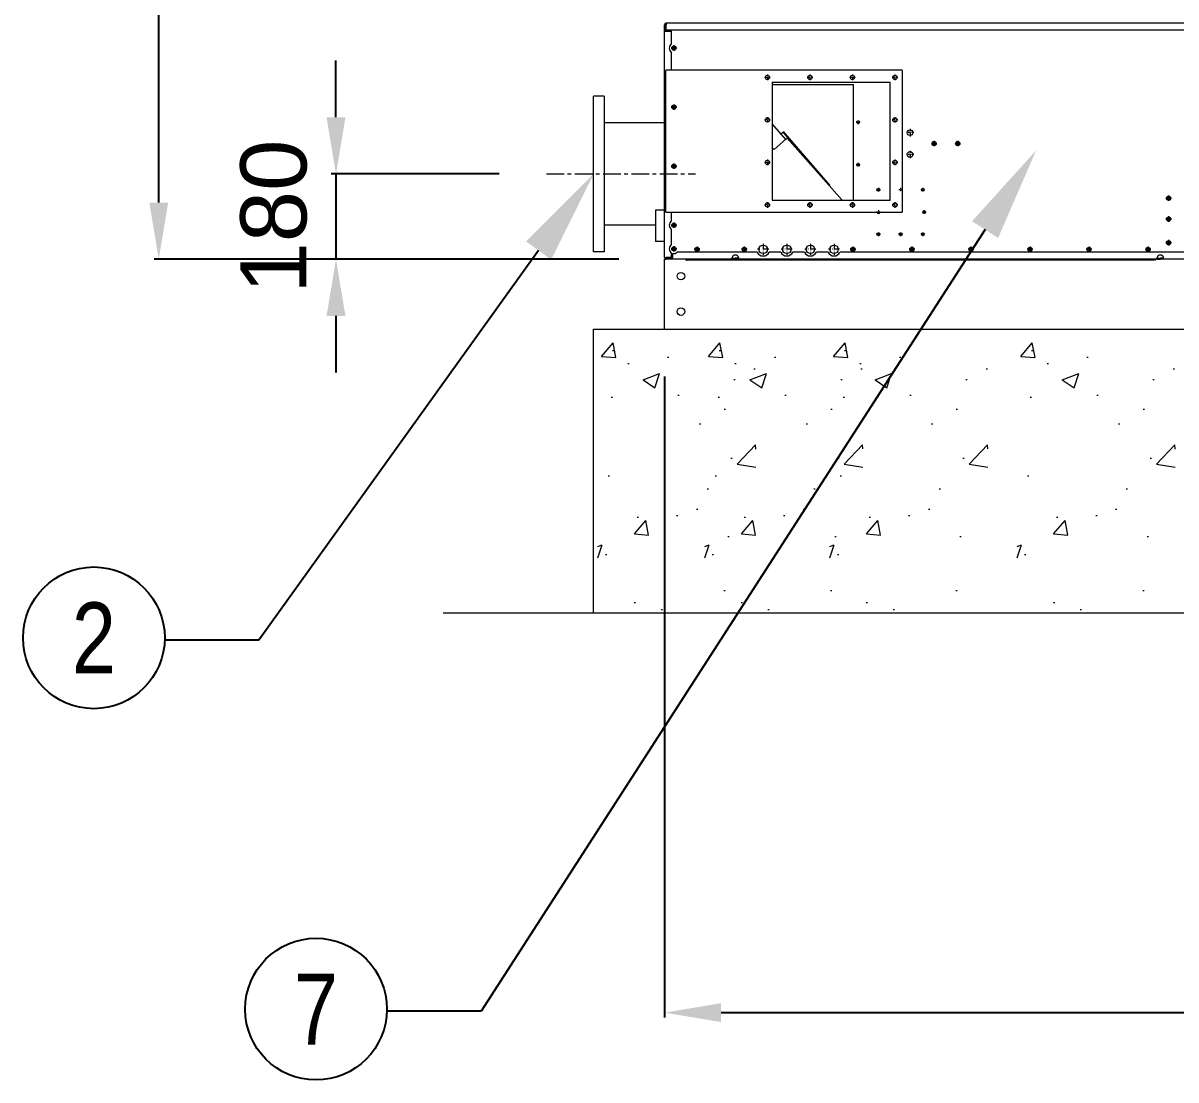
# Model space of a CAD drawing. Header units: millimetres. Extents: x 12896 to 42303, y 9438 to 30233.
# Drawn here: x 21631 to 24072, y 15283 to 17521 of the extents above; entities that cross this region are included whole.
import ezdxf
from ezdxf import colors
from ezdxf.entities.mleader import LeaderData, LeaderLine
from ezdxf.enums import TextEntityAlignment as Align
from ezdxf.math import Vec2, Vec3

# ---------------------------------------------------------------- set-up
doc = ezdxf.new("R2010")
doc.units = ezdxf.units.MM
doc.linetypes.add('CENTER', pattern=[2, 1.25, -0.25, 0.25, -0.25])
doc.linetypes.add('DASHDOT', pattern=[18.5, 12, -3, 0.5, -3])
for name, color, linetype in [('center', 1, 'CENTER'), ('냉각탑_dim', 1, 'Continuous'), ('냉각탑_text', 3, 'Continuous'), ('냉각탑_기초', 23, 'Continuous')]:
    doc.layers.add(name, color=color, linetype=linetype)
doc.styles.get("Standard").update_dxf_attribs({"font": 'arial.ttf'})
doc.dimstyles.new('1.40', dxfattribs={"dimscale": 20, "dimtxt": 1.5, "dimasz": 1, "dimexe": 0.5, "dimexo": 0.5, "dimgap": 0.5, "dimtad": 1, "dimdec": 0, "dimzin": 0, "dimdsep": 46, "dimtxsty": 'Standard', "dimcen": 0, "dimclrd": 2, "dimclre": 2, "dimclrt": 3, "dimadec": 0, "dimazin": 0, "dimtfac": 1, "dimtdec": 0, "dimtmove": 0, "dimatfit": 0, "dimfxl": 1, "dimtolj": 1, "dimtzin": 0, "dimlwd": -1, "dimlwe": -1, "dimarcsym": 0})

# ---------------------------------------------------------------- blocks, each defined once
blk = doc.blocks.new('*D178')
at = {"color": 2, "transparency": 16777216}
for p, q in [((22988.8, 16772.6), (22988.8, 15415.9)), ((28388.8, 16772.6), (28388.8, 15415.9)), ((23108.8, 15425.9), (28268.8, 15425.9))]:
    blk.add_line(p, q, dxfattribs=at)
for points in [[(23108.8, 15445.9), (23108.8, 15405.9), (22988.8, 15425.9)], [(28268.8, 15445.9), (28268.8, 15405.9), (28388.8, 15425.9)]]:
    blk.add_solid(points, dxfattribs=at)
at = {"layer": 'Defpoints', "color": 0, "transparency": 16777216}
for p in [(22988.8, 16872.6), (28388.8, 16872.6), (28388.8, 15425.9)]:
    blk.add_point(p, dxfattribs=at)
at = {"color": 3, "lineweight": 5, "transparency": 16777216, "insert": (25688.8, 15557.4), "char_height": 140, "attachment_point": 5}
blk.add_mtext('\\A1;5400', dxfattribs=at)
blk = doc.blocks.new('*D181')
at = {"color": 2, "transparency": 16777216}
for p, q in [((22293.3, 17321.4), (22293.3, 17441.4)), ((22638.7, 17201.4), (22283.3, 17201.4)), ((22293.3, 17201.4), (22293.3, 17020.9)), ((22892.3, 17020.9), (22283.3, 17020.9)), ((22293.3, 16900.9), (22293.3, 16780.9))]:
    blk.add_line(p, q, dxfattribs=at)
for points in [[(22273.3, 17321.4), (22313.3, 17321.4), (22293.3, 17201.4)], [(22273.3, 16900.9), (22313.3, 16900.9), (22293.3, 17020.9)]]:
    blk.add_solid(points, dxfattribs=at)
at = {"layer": 'Defpoints', "color": 0, "transparency": 16777216}
for p in [(22738.7, 17201.4), (22293.3, 17020.9), (22992.3, 17020.9)]:
    blk.add_point(p, dxfattribs=at)
at = {"color": 3, "lineweight": 5, "transparency": 16777216, "insert": (22161.8, 17111.2), "char_height": 140, "attachment_point": 5, "rotation": 90}
blk.add_mtext('\\A1;180', dxfattribs=at)
blk = doc.blocks.new('*D182')
at = {"color": 2, "transparency": 16777216}
for p, q in [((22652.6, 20413.9), (21908, 20413.9)), ((21918, 17140.9), (21918, 20293.9)), ((22888.8, 17020.9), (21908, 17020.9))]:
    blk.add_line(p, q, dxfattribs=at)
for points in [[(21898, 20293.9), (21938, 20293.9), (21918, 20413.9)], [(21898, 17140.9), (21938, 17140.9), (21918, 17020.9)]]:
    blk.add_solid(points, dxfattribs=at)
at = {"layer": 'Defpoints', "color": 0, "transparency": 16777216}
for p in [(21918, 20413.9), (22752.6, 20413.9), (22988.8, 17020.9)]:
    blk.add_point(p, dxfattribs=at)
at = {"color": 3, "lineweight": 5, "transparency": 16777216, "insert": (21786.5, 18717.4), "char_height": 140, "attachment_point": 5, "rotation": 90}
blk.add_mtext('\\A1;3393', dxfattribs=at)
blk = doc.blocks.new('1')
at = {"color": 7, "lineweight": 20, "ltscale": 0.3375}
for p, q in [((22988.8, 17503.9), (22988.8, 17517.4)), ((22990.8, 17517.4), (22990.8, 17503.9)), ((22992.3, 17022.9), (23005.8, 17022.9)), ((23005.8, 17020.9), (22992.3, 17020.9))]:
    blk.add_line(p, q, dxfattribs=at)
at = {"color": 7, "lineweight": 20, "ltscale": 0.05}
for p, q in [((22988.8, 17517.4), (22990.8, 17517.4)), ((22992.3, 17020.9), (22992.3, 17022.9)), ((23034.8, 17018.9), (23036.8, 17018.9)), ((23132.1, 17020.9), (23132.1, 17022.9)), ((23145.6, 17020.9), (23145.6, 17022.9)), ((24028.8, 17018.9), (24026.8, 17018.9)), ((24032.1, 17020.9), (24032.1, 17022.9)), ((24045.6, 17020.9), (24045.6, 17022.9))]:
    blk.add_line(p, q, dxfattribs=at)
at = {"color": 7, "lineweight": 20}
for p, q in [((22988.8, 17024.4), (22988.8, 17503.9)), ((25985.3, 17520.9), (22992.3, 17520.9)), ((25547.7, 17505.9), (22992.3, 17505.9)), ((23003.8, 17476.6), (23003.8, 17503.9)), ((23003.8, 17420.9), (23003.8, 17459.3)), ((22991.8, 17120.9), (22991.8, 17420.9)), ((23491.8, 17420.9), (22991.8, 17420.9)), ((23491.8, 17420.9), (23491.8, 17120.9)), ((23216.8, 17395.9), (23466.8, 17395.9)), ((23216.8, 17395.9), (23216.8, 17145.9)), ((23216.8, 17390.9), (23388.8, 17390.9)), ((23388.8, 17145.9), (23388.8, 17390.9)), ((23466.8, 17145.9), (23466.8, 17395.9)), ((22838.8, 17036.4), (22838.8, 17366.4)), ((22860.8, 17366.4), (22838.8, 17366.4)), ((22860.8, 17366.4), (22860.8, 17036.4)), ((22988.8, 17309.6), (22860.8, 17309.6)), ((23216.8, 17306.6), (23244.9, 17274.3)), ((23338.2, 17176.9), (23239.8, 17290.1)), ((23339.3, 17177.9), (23240.9, 17291.1)), ((23245.7, 17274.9), (23220.9, 17253.1)), ((23365, 17145.9), (23248.7, 17277.6)), ((23216.8, 17145.9), (23466.8, 17145.9)), ((22969.6, 17125.1), (22969.6, 17058.8)), ((22991.8, 17120.9), (23491.8, 17120.9)), ((22969.6, 17093.3), (22860.8, 17093.3)), ((23003.8, 17051.6), (23003.8, 17084.3)), ((22860.8, 17036.4), (22838.8, 17036.4)), ((23132.1, 17020.9), (23005.8, 17020.9)), ((23185.2, 17035.9), (23016, 17035.9)), ((24025.3, 17018.9), (23038.3, 17018.9)), ((24032.1, 17020.9), (23145.6, 17020.9)), ((23235.2, 17035.9), (23210.5, 17035.9)), ((23285.2, 17035.9), (23260.5, 17035.9)), ((23335.2, 17035.9), (23310.5, 17035.9)), ((25617.2, 17035.9), (23360.5, 17035.9)), ((24932.1, 17020.9), (24045.6, 17020.9))]:
    blk.add_line(p, q, dxfattribs=at)
at = {"color": 7, "lineweight": 20, "ltscale": 0.0875}
for p, q in [((22988.8, 17503.9), (22992.3, 17503.9)), ((22992.3, 17520.9), (22992.3, 17517.4)), ((22988.8, 17024.4), (22992.3, 17024.4)), ((23005.8, 17020.9), (23005.8, 17024.4))]:
    blk.add_line(p, q, dxfattribs=at)
at = {"color": 7, "lineweight": 20, "ltscale": 0.0375}
for p, q in [((22990.8, 17517.4), (22992.3, 17517.4)), ((23238.6, 17289.2), (23239.8, 17290.1)), ((23239.8, 17290.1), (23240.9, 17291.1)), ((23338.2, 17176.9), (23339.3, 17177.9)), ((22992.3, 17022.9), (22992.3, 17024.4))]:
    blk.add_line(p, q, dxfattribs=at)
at = {"color": 7, "lineweight": 20, "ltscale": 0.2875}
for p, q in [((22992.3, 17505.9), (22992.3, 17517.4)), ((22992.3, 17503.9), (23003.8, 17503.9)), ((23003.8, 17024.4), (22992.3, 17024.4))]:
    blk.add_line(p, q, dxfattribs=at)
at = {"color": 7, "linetype": 'DASHDOT', "lineweight": 20, "ltscale": 0.292499}
for p, q in [((23014.7, 17467.9), (23003, 17467.9)), ((23212.7, 17405.9), (23201, 17405.9)), ((23302.7, 17405.9), (23291, 17405.9)), ((23392.7, 17405.9), (23381, 17405.9)), ((23482.7, 17405.9), (23471, 17405.9)), ((23014.7, 17342.9), (23003, 17342.9)), ((23212.7, 17315.9), (23201, 17315.9)), ((23482.7, 17315.9), (23471, 17315.9)), ((23565.7, 17265.9), (23554, 17265.9)), ((23615.7, 17265.9), (23604, 17265.9)), ((23014.7, 17217.9), (23003, 17217.9)), ((23212.7, 17225.9), (23201, 17225.9)), ((23482.7, 17225.9), (23471, 17225.9)), ((24062.2, 17150.1), (24050.5, 17150.1)), ((23212.7, 17135.9), (23201, 17135.9)), ((23302.7, 17135.9), (23291, 17135.9)), ((23392.7, 17135.9), (23381, 17135.9)), ((23482.7, 17135.9), (23471, 17135.9)), ((23014.7, 17092.9), (23003, 17092.9)), ((24062.2, 17105.9), (24050.5, 17105.9)), ((23014.7, 17042.9), (23003, 17042.9)), ((23063.7, 17041.9), (23052, 17041.9)), ((23163.7, 17041.9), (23152, 17041.9)), ((23393.7, 17041.9), (23382, 17041.9)), ((23518.7, 17041.9), (23507, 17041.9)), ((23643.7, 17041.9), (23632, 17041.9)), ((23768.7, 17041.9), (23757, 17041.9)), ((23893.7, 17041.9), (23882, 17041.9)), ((24018.7, 17041.9), (24007, 17041.9)), ((24062.2, 17055.9), (24050.5, 17055.9))]:
    blk.add_line(p, q, dxfattribs=at)
at = {"color": 7, "linetype": 'DASHDOT', "lineweight": 20, "ltscale": 0.2925}
for p, q in [((23008.8, 17473.8), (23008.8, 17462.1)), ((23206.8, 17411.8), (23206.8, 17400.1)), ((23296.8, 17411.8), (23296.8, 17400.1)), ((23386.8, 17411.8), (23386.8, 17400.1)), ((23476.8, 17411.8), (23476.8, 17400.1)), ((23008.8, 17348.8), (23008.8, 17337.1)), ((23206.8, 17321.8), (23206.8, 17310.1)), ((23476.8, 17321.8), (23476.8, 17310.1)), ((23559.8, 17271.8), (23559.8, 17260.1)), ((23609.8, 17271.8), (23609.8, 17260.1)), ((23008.8, 17223.8), (23008.8, 17212.1)), ((23206.8, 17231.8), (23206.8, 17220.1)), ((23476.8, 17231.8), (23476.8, 17220.1)), ((23206.8, 17141.8), (23206.8, 17130.1)), ((23296.8, 17141.8), (23296.8, 17130.1)), ((23386.8, 17141.8), (23386.8, 17130.1)), ((23476.8, 17141.8), (23476.8, 17130.1)), ((24056.3, 17156), (24056.3, 17144.3)), ((23008.8, 17098.8), (23008.8, 17087.1)), ((24056.3, 17111.8), (24056.3, 17100.1)), ((23008.8, 17048.8), (23008.8, 17037.1)), ((23057.8, 17047.8), (23057.8, 17036.1)), ((23157.8, 17047.8), (23157.8, 17036.1)), ((23387.8, 17047.8), (23387.8, 17036.1)), ((23512.8, 17047.8), (23512.8, 17036.1)), ((23637.8, 17047.8), (23637.8, 17036.1)), ((23762.8, 17047.8), (23762.8, 17036.1)), ((23887.8, 17047.8), (23887.8, 17036.1)), ((24012.8, 17047.8), (24012.8, 17036.1)), ((24056.3, 17061.8), (24056.3, 17050.1))]:
    blk.add_line(p, q, dxfattribs=at)
at = {"color": 7, "linetype": 'DASHDOT', "lineweight": 20, "ltscale": 0.195001}
for p, q in [((23402.7, 17310.9), (23394.9, 17310.9)), ((23402.7, 17220.9), (23394.9, 17220.9)), ((23445.7, 17167.9), (23437.9, 17167.9)), ((23492.7, 17167.9), (23484.9, 17167.9)), ((23539.7, 17167.9), (23531.9, 17167.9)), ((24059.7, 17150.1), (24051.9, 17150.1)), ((23445.7, 17120.9), (23437.9, 17120.9)), ((23542.7, 17120.9), (23534.9, 17120.9)), ((24059.7, 17105.9), (24051.9, 17105.9)), ((23445.7, 17073.9), (23437.9, 17073.9)), ((23492.7, 17073.9), (23484.9, 17073.9)), ((23539.7, 17073.9), (23531.9, 17073.9)), ((24059.7, 17055.9), (24051.9, 17055.9))]:
    blk.add_line(p, q, dxfattribs=at)
at = {"color": 7, "linetype": 'DASHDOT', "lineweight": 20, "ltscale": 0.195}
for p, q in [((23398.8, 17314.8), (23398.8, 17307)), ((23398.8, 17224.8), (23398.8, 17217)), ((23441.8, 17171.8), (23441.8, 17164)), ((23488.8, 17171.8), (23488.8, 17164)), ((23535.8, 17171.8), (23535.8, 17164)), ((24055.8, 17154), (24055.8, 17146.2)), ((23441.8, 17124.8), (23441.8, 17117)), ((23538.8, 17124.8), (23538.8, 17117)), ((24055.8, 17109.8), (24055.8, 17102)), ((23441.8, 17077.8), (23441.8, 17070)), ((23488.8, 17077.8), (23488.8, 17070)), ((23535.8, 17077.8), (23535.8, 17070)), ((24055.8, 17059.8), (24055.8, 17052))]:
    blk.add_line(p, q, dxfattribs=at)
at = {"color": 7, "lineweight": 20, "ltscale": 0.125001}
blk.add_line((23234.9, 17285.9), (23238.6, 17289.2), dxfattribs=at)
at = {"color": 7, "linetype": 'DASHDOT', "lineweight": 20, "ltscale": 0.389996}
for p, q in [((23516.6, 17288.9), (23501, 17288.9)), ((23516.6, 17242.9), (23501, 17242.9))]:
    blk.add_line(p, q, dxfattribs=at)
at = {"color": 7, "linetype": 'DASHDOT', "lineweight": 20, "ltscale": 0.389999}
blk.add_line((23508.8, 17296.7), (23508.8, 17281.1), dxfattribs=at)
at = {"color": 7, "lineweight": 20, "ltscale": 0.1}
blk.add_line((23245.7, 17274.9), (23248.7, 17277.6), dxfattribs=at)
at = {"color": 7, "lineweight": 20, "ltscale": 0.157289}
blk.add_line((23221, 17253.1), (23216.8, 17257.8), dxfattribs=at)
at = {"color": 7, "lineweight": 20, "ltscale": 0.1554}
blk.add_line((23220.9, 17253.1), (23216.8, 17257.7), dxfattribs=at)
at = {"color": 7, "linetype": 'DASHDOT', "lineweight": 20, "ltscale": 0.39}
blk.add_line((23508.8, 17250.7), (23508.8, 17235.1), dxfattribs=at)
at = {"color": 7, "lineweight": 20, "ltscale": 0.15}
for p, q in [((23008.8, 17214.9), (23008.8, 17220.9)), ((23008.8, 17039.9), (23008.8, 17045.9))]:
    blk.add_line(p, q, dxfattribs=at)
at = {"color": 7, "lineweight": 20, "ltscale": 0.010428}
blk.add_line((23337.9, 17176.7), (23338.2, 17176.9), dxfattribs=at)
at = {"color": 7, "lineweight": 20, "ltscale": 0.479992}
for p, q in [((22988.8, 17125.1), (22969.6, 17125.1)), ((22988.8, 17058.8), (22969.6, 17058.8))]:
    blk.add_line(p, q, dxfattribs=at)
at = {"color": 7, "lineweight": 20, "ltscale": 0.483494}
blk.add_line((23003.8, 17101.6), (23003.8, 17120.9), dxfattribs=at)
at = {"color": 7, "linetype": 'DASHDOT', "lineweight": 20}
for p, q in [((23209.5, 17041.9), (23186.1, 17041.9)), ((23197.8, 17053.6), (23197.8, 17030.2)), ((23259.5, 17041.9), (23236.1, 17041.9)), ((23247.8, 17053.6), (23247.8, 17030.2)), ((23309.5, 17041.9), (23286.1, 17041.9)), ((23297.8, 17053.6), (23297.8, 17030.2)), ((23359.5, 17041.9), (23336.1, 17041.9)), ((23347.8, 17053.6), (23347.8, 17030.2))]:
    blk.add_line(p, q, dxfattribs=at)
at = {"color": 0, "lineweight": 20}
blk.add_line((22988.8, 16872.6), (22988.8, 17020.9), dxfattribs=at)
at = {"lineweight": 20}
for p, q in [((22988.8, 17020.9), (22992.3, 17020.9)), ((28388.8, 17020.9), (23488.8, 17020.9))]:
    blk.add_line(p, q, dxfattribs=at)
at = {"color": 7, "lineweight": 20, "ltscale": 0.245994}
blk.add_line((23003.8, 17024.4), (23003.8, 17034.3), dxfattribs=at)
at = {"color": 7, "lineweight": 20, "ltscale": 0.224015}
blk.add_line((23005.8, 17033.4), (23005.8, 17024.4), dxfattribs=at)
at = {"color": 7, "lineweight": 20, "ltscale": 0.050016}
for p, q in [((23034.8, 17018.9), (23034.8, 17020.9)), ((23036.8, 17018.9), (23036.8, 17020.9))]:
    blk.add_line(p, q, dxfattribs=at)
at = {"color": 7, "lineweight": 20, "ltscale": 0.049866}
for p, q in [((23038.3, 17020.9), (23038.3, 17018.9)), ((24025.3, 17020.9), (24025.3, 17018.9))]:
    blk.add_line(p, q, dxfattribs=at)
at = {"color": 7, "lineweight": 20, "ltscale": 0.169248}
for p, q in [((23132.1, 17022.9), (23138.8, 17022.9)), ((23132.1, 17020.9), (23138.8, 17020.9)), ((23145.6, 17022.9), (23138.8, 17022.9)), ((23145.6, 17020.9), (23138.8, 17020.9)), ((24032.1, 17022.9), (24038.8, 17022.9)), ((24032.1, 17020.9), (24038.8, 17020.9)), ((24045.6, 17022.9), (24038.8, 17022.9)), ((24045.6, 17020.9), (24038.8, 17020.9))]:
    blk.add_line(p, q, dxfattribs=at)
at = {"color": 7, "lineweight": 20, "ltscale": 0.050015}
for p, q in [((24026.8, 17020.9), (24026.8, 17018.9)), ((24028.8, 17020.9), (24028.8, 17018.9))]:
    blk.add_line(p, q, dxfattribs=at)
at = {"lineweight": 5}
blk.add_line((22988.8, 16872.6), (28388.8, 16872.6), dxfattribs=at)
at = {"color": 7, "lineweight": 20}
for centre, radius in [((23008.8, 17467.9), 4.5), ((23008.8, 17467.9), 3), ((23206.8, 17405.9), 4.5), ((23296.8, 17405.9), 4.5), ((23386.8, 17405.9), 4.5), ((23476.8, 17405.9), 4.5), ((23008.8, 17342.9), 4.5), ((23008.8, 17342.9), 3), ((23206.8, 17315.9), 4.5), ((23398.8, 17310.9), 3), ((23476.8, 17315.9), 4.5), ((23508.8, 17288.9), 6), ((23559.8, 17265.9), 4.5), ((23559.8, 17265.9), 3), ((23609.8, 17265.9), 4.5), ((23609.8, 17265.9), 3), ((23508.8, 17242.9), 6), ((23008.8, 17217.9), 4.5), ((23008.8, 17217.9), 3), ((23206.8, 17225.9), 4.5), ((23398.8, 17220.9), 3), ((23476.8, 17225.9), 4.5), ((23441.8, 17167.9), 3), ((23535.8, 17167.9), 3), ((23206.8, 17135.9), 4.5), ((23296.8, 17135.9), 4.5), ((23386.8, 17135.9), 4.5), ((23476.8, 17135.9), 4.5), ((24056.3, 17150.1), 4.5), ((24055.8, 17150.1), 3), ((23538.8, 17120.9), 3), ((23008.8, 17092.9), 4.5), ((23008.8, 17092.9), 3), ((24056.3, 17105.9), 4.5), ((24055.8, 17105.9), 3), ((23441.8, 17073.9), 3), ((23488.8, 17073.9), 3), ((23535.8, 17073.9), 3), ((23008.8, 17042.9), 4.5), ((23008.8, 17042.9), 3), ((23057.8, 17041.9), 4.5), ((23057.8, 17041.9), 3), ((23157.8, 17041.9), 4.5), ((23157.8, 17041.9), 3), ((23197.8, 17041.9), 9), ((23247.8, 17041.9), 9), ((23297.8, 17041.9), 9), ((23347.8, 17041.9), 9), ((23387.8, 17041.9), 4.5), ((23387.8, 17041.9), 3), ((23512.8, 17041.9), 4.5), ((23512.8, 17041.9), 3), ((23637.8, 17041.9), 4.5), ((23637.8, 17041.9), 3), ((23762.8, 17041.9), 4.5), ((23762.8, 17041.9), 3), ((23887.8, 17041.9), 4.5), ((23887.8, 17041.9), 3), ((24012.8, 17041.9), 4.5), ((24012.8, 17041.9), 3), ((24056.3, 17055.9), 4.5), ((24055.8, 17055.9), 3)]:
    blk.add_circle(centre, radius, dxfattribs=at)
at = {"lineweight": 20}
for centre in [(23023.8, 16985.1), (23023.8, 16910.1)]:
    blk.add_circle(centre, 8, dxfattribs=at)
at = {"color": 7, "lineweight": 20}
for centre, radius, start, end in [((22992.3, 17517.4), 3.5, 90, 180), ((22992.3, 17517.4), 1.5, 90, 180), ((23008.8, 17467.9), 10, 120, 240), ((23488.8, 17167.9), 3, 359.7382, 0.2618), ((23441.8, 17120.9), 3, 180, 0), ((23008.8, 17092.9), 10, 120, 240), ((23008.8, 17042.9), 10, 120, 240), ((22992.3, 17024.4), 3.5, 180, 270), ((22992.3, 17024.4), 1.5, 180, 270), ((23008.8, 17042.9), 10, 252.5424, 315.573), ((23027.3, 17024.4), 3.5, 270, 270.245), ((23036.3, 17024.4), 3.5, 269.755, 270), ((23138.8, 17022.9), 7, 12.3736, 167.6264), ((23197.8, 17041.9), 14, 205.3769, 334.6231), ((23247.8, 17041.9), 14, 205.3769, 334.6231), ((23297.8, 17041.9), 14, 205.3769, 334.6231), ((23347.8, 17041.9), 14, 205.3769, 334.6231), ((24029.3, 17024.4), 3.5, 270, 270.245), ((24038.8, 17022.9), 7, 12.3736, 167.6264), ((24027, 17022), 18.8, 0.553, 7.5903)]:
    blk.add_arc(centre, radius, start, end, dxfattribs=at)
for points in [[(23131.8, 17022.1), (23131.8, 17022.5), (23131.9, 17023), (23131.9, 17023.5), (23131.9, 17024), (23132, 17024.4)], [(23131.9, 17023.1), (23131.9, 17023.1), (23131.9, 17023), (23132, 17023), (23132, 17022.9), (23132.1, 17022.9)], [(23145.8, 17023.1), (23145.8, 17023.1), (23145.7, 17023), (23145.7, 17023), (23145.7, 17022.9), (23145.6, 17022.9)], [(23145.7, 17024.4), (23145.7, 17024), (23145.8, 17023.5), (23145.8, 17023), (23145.8, 17022.5), (23145.8, 17022.1)], [(24031.8, 17022.1), (24031.8, 17022.5), (24031.9, 17023), (24031.9, 17023.5), (24031.9, 17024), (24032, 17024.4)], [(24031.9, 17023.1), (24031.9, 17023.1), (24031.9, 17023), (24032, 17023), (24032, 17022.9), (24032.1, 17022.9)], [(24045.8, 17023.1), (24045.8, 17023.1), (24045.7, 17023), (24045.7, 17023), (24045.7, 17022.9), (24045.6, 17022.9)]]:
    blk.add_open_spline(points, degree=5, dxfattribs=at)
for points in [[(23131.8, 17022.1), (23131.8, 17021.8), (23131.8, 17021.5), (23131.9, 17021.2), (23131.9, 17021), (23132, 17021), (23132, 17020.9), (23132, 17020.9), (23132.1, 17020.9)], [(23145.8, 17022.1), (23145.8, 17021.8), (23145.8, 17021.5), (23145.8, 17021.2), (23145.7, 17021), (23145.7, 17021), (23145.6, 17020.9), (23145.6, 17020.9), (23145.6, 17020.9)], [(24031.8, 17022.1), (24031.8, 17021.8), (24031.8, 17021.5), (24031.9, 17021.2), (24031.9, 17021), (24032, 17021), (24032, 17020.9), (24032, 17020.9), (24032.1, 17020.9)], [(24045.8, 17022.1), (24045.8, 17021.8), (24045.8, 17021.5), (24045.8, 17021.2), (24045.7, 17021), (24045.7, 17021), (24045.6, 17020.9), (24045.6, 17020.9), (24045.6, 17020.9)]]:
    blk.add_open_spline(points, degree=5, knots=[0, 0, 0, 0, 0, 0, 3.902586, 3.902586, 3.902586, 4.80152, 4.80152, 4.80152, 4.80152, 4.80152, 4.80152], dxfattribs=at)
at = {"layer": 'center', "lineweight": 20, "ltscale": 30}
blk.add_line((22738.7, 17201.4), (23054.2, 17201.4), dxfattribs=at)

msp = doc.modelspace()

# ---------------------------------------------------------------- hatches: boundary and pattern name
at = {"layer": '냉각탑_기초', "lineweight": 20, "ltscale": 30}
h = msp.add_hatch(dxfattribs=at)
h.set_pattern_fill('AR-CONC', color=256, scale=50, style=0)
h.set_pattern_definition([(50, (8254.06, 331.27), (358.63, -31.376), [37.5, -412.5]), (355, (8254.06, 331.27), (-69.3757, 376.096), [30, -330]), (100.4514, (8283.94, 328.65), (289.2547, 344.72), [31.87, -350.571]), (46.1842, (8254.06, 431.27), (533.6205, -82.7595), [56.25, -618.75]), (96.6356, (8298.5, 424.37), (467.331, 487.059), [47.805, -525.856]), (351.1842, (8254.06, 431.27), (467.331, 487.059), [45, -495]), (21, (8304.06, 406.27), (298.4535, -201.3094), [37.5, -412.5]), (326, (8304.06, 406.27), (121.6577, 362.575), [30, -330]), (71.4514, (8328.93, 389.5), (420.1113, 161.265), [31.87, -350.571]), (37.5, (8254.06, 331.27), (6.0799, 166.4469), [0, -326, 0, -335, 0, -331.25]), (7.5, (8254.06, 331.27), (131.5348, 197.2059), [0, -191, 0, -318.5, 0, -126.25]), (327.5, (8142.56, 331.27), (266.9112, -11.2774), [0, -125, 0, -390, 0, -517.5]), (317.5, (8092.56, 331.27), (291.593, 50.0525), [0, -162.5, 0, -259, 0, -367.5])])
h.paths.add_polyline_path([(23182.6, 16872.6), (22847.6, 16872.6), (22847.6, 16272.6), (23182.6, 16272.6)])
h = msp.add_hatch(dxfattribs=at)
h.set_pattern_fill('AR-CONC', color=256, scale=50, style=0)
h.set_pattern_definition([(50, (8480.52, 331.27), (358.63, -31.376), [37.5, -412.5]), (355, (8480.5, 331.27), (-69.3757, 376.096), [30, -330]), (100.4514, (8510.4, 328.65), (289.2547, 344.72), [31.87, -350.571]), (46.1842, (8480.5, 431.27), (533.6205, -82.7595), [56.25, -618.75]), (96.6356, (8525, 424.37), (467.331, 487.059), [47.805, -525.856]), (351.1842, (8480.5, 431.27), (467.331, 487.059), [45, -495]), (21, (8530.52, 406.27), (298.4535, -201.3094), [37.5, -412.5]), (326, (8530.5, 406.27), (121.6577, 362.575), [30, -330]), (71.4514, (8555.4, 389.5), (420.1113, 161.265), [31.87, -350.571]), (37.5, (8480.52, 331.27), (6.0799, 166.4469), [0, -326, 0, -335, 0, -331.25]), (7.5, (8480.52, 331.27), (131.5348, 197.2059), [0, -191, 0, -318.5, 0, -126.25]), (327.5, (8369.02, 331.27), (266.9112, -11.2774), [0, -125, 0, -390, 0, -517.5]), (317.5, (8319.02, 331.27), (291.593, 50.0525), [0, -162.5, 0, -259, 0, -367.5])])
h.paths.add_polyline_path([(23409, 16872.6), (23074, 16872.6), (23074, 16272.6), (23409, 16272.6)])
h = msp.add_hatch(dxfattribs=at)
h.set_pattern_fill('AR-CONC', color=256, scale=50, style=0)
h.set_pattern_definition([(50, (8745.3, 331.27), (358.63, -31.376), [37.5, -412.5]), (355, (8745.3, 331.27), (-69.3757, 376.096), [30, -330]), (100.4514, (8775.2, 328.65), (289.2547, 344.72), [31.87, -350.571]), (46.1842, (8745.3, 431.27), (533.6205, -82.7595), [56.25, -618.75]), (96.6356, (8789.8, 424.37), (467.331, 487.059), [47.805, -525.856]), (351.1842, (8745.3, 431.27), (467.331, 487.059), [45, -495]), (21, (8795.3, 406.27), (298.4535, -201.3094), [37.5, -412.5]), (326, (8795.3, 406.27), (121.6577, 362.575), [30, -330]), (71.4514, (8820.18, 389.5), (420.1113, 161.265), [31.87, -350.571]), (37.5, (8745.31, 331.27), (6.0799, 166.4469), [0, -326, 0, -335, 0, -331.25]), (7.5, (8745.31, 331.27), (131.5348, 197.2059), [0, -191, 0, -318.5, 0, -126.25]), (327.5, (8633.81, 331.27), (266.9112, -11.2774), [0, -125, 0, -390, 0, -517.5]), (317.5, (8583.8, 331.27), (291.593, 50.0525), [0, -162.5, 0, -259, 0, -367.5])])
h.paths.add_polyline_path([(23673.8, 16872.6), (23338.8, 16872.6), (23338.8, 16272.6), (23673.8, 16272.6)])
h = msp.add_hatch(dxfattribs=at)
h.set_pattern_fill('AR-CONC', color=256, scale=50, style=0)
h.set_pattern_definition([(50, (9141.76, 331.27), (358.63, -31.376), [37.5, -412.5]), (355, (9141.76, 331.27), (-69.3757, 376.096), [30, -330]), (100.4514, (9171.65, 328.65), (289.2547, 344.72), [31.87, -350.571]), (46.1842, (9141.76, 431.27), (533.6205, -82.7595), [56.25, -618.75]), (96.6356, (9186.23, 424.37), (467.331, 487.059), [47.805, -525.856]), (351.1842, (9141.76, 431.27), (467.331, 487.059), [45, -495]), (21, (9191.76, 406.27), (298.4535, -201.3094), [37.5, -412.5]), (326, (9191.76, 406.27), (121.6577, 362.575), [30, -330]), (71.4514, (9216.63, 389.5), (420.1113, 161.265), [31.87, -350.571]), (37.5, (9141.76, 331.27), (6.0799, 166.4469), [0, -326, 0, -335, 0, -331.25]), (7.5, (9141.76, 331.27), (131.5348, 197.2059), [0, -191, 0, -318.5, 0, -126.25]), (327.5, (9030.26, 331.27), (266.9112, -11.2774), [0, -125, 0, -390, 0, -517.5]), (317.5, (8980.26, 331.27), (291.593, 50.0525), [0, -162.5, 0, -259, 0, -367.5])])
h.paths.add_polyline_path([(24070.3, 16872.6), (23735.3, 16872.6), (23735.3, 16272.6), (24070.3, 16272.6)])

# ---------------------------------------------------------------- linework, layer by layer
at = {"layer": '냉각탑_dim', "linetype": 'ByBlock', "lineweight": -3}
for centre in [(21780.7, 16219.4), (22251, 15433.4)]:
    msp.add_circle(centre, 150, dxfattribs=at)
at = {"layer": '냉각탑_기초', "lineweight": 20, "ltscale": 30}
for p, q in [((22838.8, 16272.6), (22838.8, 16872.6)), ((22838.8, 16872.6), (28538.8, 16872.6)), ((22520.1, 16272.6), (28956.1, 16272.6))]:
    msp.add_line(p, q, dxfattribs=at)

# ---------------------------------------------------------------- block references
msp.add_blockref('1', (0, 0))

# ---------------------------------------------------------------- texts
at = {"layer": '냉각탑_text', "width": 0.8}
for s, p in [('2', (21780.7, 16219.4)), ('7', (22251, 15433.4))]:
    msp.add_text(s, height=150, dxfattribs=at).set_placement(p, align=Align.MIDDLE_CENTER)

# ---------------------------------------------------------------- dimensions: what is measured, and where the dimension line sits
at = {"lineweight": 5}
dim = msp.add_linear_dim(base=(21918, 20413.9), p1=(22988.8, 17020.9), p2=(22752.6, 20413.9), angle=90, dimstyle='1.40', override={"dimtxt": 7, "dimasz": 6, "dimexo": 5, "dimgap": 3}, dxfattribs=at)
dim.commit()
dim.dimension.update_dxf_attribs({"geometry": '*D182', "text_midpoint": (21786.5, 18717.4)})
dim = msp.add_linear_dim(base=(22293.322592, 17020.941028), p1=(22738.6789974, 17201.441028), p2=(22992.3337908, 17020.941028), angle=90, dimstyle='1.40', override={"dimtxt": 7, "dimasz": 6, "dimexo": 5, "dimgap": 3}, dxfattribs=at)
dim.commit()
dim.dimension.update_dxf_attribs({"geometry": '*D181', "text_midpoint": (22293.322592, 17111.191028), "dimtype": 160})
dim = msp.add_linear_dim(base=(28388.8, 15425.9), p1=(22988.8, 16872.6), p2=(28388.8, 16872.6), dimstyle='1.40', override={"dimtxt": 7, "dimasz": 6, "dimexo": 5, "dimgap": 3}, dxfattribs=at)
dim.commit()
dim.dimension.update_dxf_attribs({"geometry": '*D178', "text_midpoint": (25688.8, 15557.4)})

# ---------------------------------------------------------------- leaders
at = {"layer": '냉각탑_dim', "lineweight": -3}
ml = msp.add_multileader_mtext('Standard', dxfattribs=at)
ml.set_content('')
ml.set_leader_properties(color=256)
ml.build(insert=Vec2(0, 0))
ml.multileader.update_dxf_attribs({"text_right_attachment_type": 6, "dogleg_length": 5, "arrow_head_size": 199.5, "scale": 30})
ctx = ml.context
ctx.base_point, ctx.scale, ctx.char_height, ctx.arrow_head_size, ctx.landing_gap_size, ctx.plane_origin = Vec3(22400.9, 15428.7), 30, 7.18, 199.5, 3.59, Vec3(23905.9, 15754.4)
ctx.right_attachment, ctx.text_align_type = 6, 2
notes = []
notes.append((ctx, [(0, (1, 1, 0), (22600.4, 15428.7), (-1, 0), 199.5, [(0, [(23775.8, 17251.4)], 0, [])])]))
ctx.mtext, ml.multileader.dxf.content_type = None, 0
ml = msp.add_multileader_mtext('Standard', dxfattribs=at)
ml.set_content('')
ml.set_leader_properties(color=256)
ml.build(insert=Vec2(0, 0))
ml.multileader.update_dxf_attribs({"text_right_attachment_type": 6, "dogleg_length": 5, "arrow_head_size": 199.5, "scale": 30})
ctx = ml.context
ctx.base_point, ctx.scale, ctx.char_height, ctx.arrow_head_size, ctx.landing_gap_size, ctx.plane_origin = Vec3(21930.6, 16214.7), 30, 7.18, 199.5, 3.59, Vec3(22968.9, 15704.5)
ctx.right_attachment, ctx.text_align_type = 6, 2
notes.append((ctx, [(0, (1, 1, 0), (22130.1, 16214.7), (-1, 0), 199.5, [(0, [(22838.8, 17201.4)], 0, [])])]))
ctx.mtext, ml.multileader.dxf.content_type = None, 0
for ctx, leaders in notes:
    for number, flags, end, landing, length, lines in leaders:
        leader = LeaderData()
        leader.index, (leader.has_last_leader_line, leader.has_dogleg_vector, leader.attachment_direction) = number, flags
        leader.last_leader_point, leader.dogleg_vector, leader.dogleg_length = Vec3(end), Vec3(landing), length
        for number, points, colour, breaks in lines:
            line = LeaderLine()
            line.index, line.vertices, line.color, line.breaks = number, Vec3.list(points), colors.encode_raw_color(colour), breaks
            leader.lines.append(line)
        ctx.leaders.append(leader)

doc.saveas('drawing.dxf')
